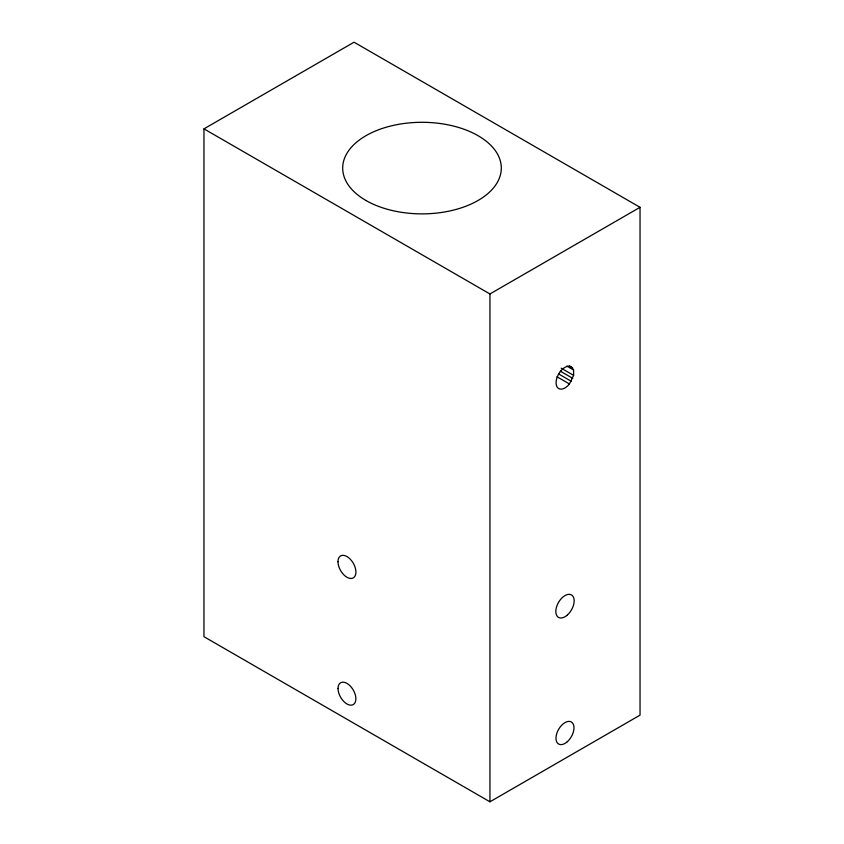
<?xml version="1.0" encoding="UTF-8"?>
<svg xmlns="http://www.w3.org/2000/svg" width="844" height="844" viewBox="0 0 844 844"><rect width="100%" height="100%" fill="white"/><g stroke="black" fill="none" stroke-linecap="round" stroke-linejoin="round"><path stroke-width="1.27" d="M573.604 375.327L573.604 369.999L571.293 366.718A12.607 7.279 -60 0 0 559.255 373.059A12.607 7.279 -60 0 0 557.684 387.755A12.607 7.279 -60 0 0 569.447 383.978L573.604 375.327L561.176 368.163M203.963 128.858L354.058 42.2L640.037 207.307L640.037 715.142L489.942 801.8L203.963 636.692L203.963 128.858L489.942 293.965L640.037 207.307M569.32 366.074L572.717 368.026M566.82 366.096L573.604 369.999M560.268 371.149L572.717 378.323M558.823 374.082L571.293 381.277M556.945 376.762L569.447 383.978M489.942 293.965L489.942 801.8M365.927 200.461A79.304 45.787 0 0 0 498.604 179.93A79.304 45.787 0 0 0 401.47 123.857A79.304 45.787 0 0 0 365.927 200.461M567.326 741.707A12.734 7.353 -60 0 0 571.356 721.979A12.734 7.353 -60 0 0 556.291 735.335A12.734 7.353 -60 0 0 567.326 741.707M567.368 615.023A12.976 7.49 -60 0 0 571.472 594.925A12.976 7.49 -60 0 0 556.133 608.535A12.976 7.49 -60 0 0 567.368 615.023M338.033 688.514A12.618 7.29 60 0 0 351.41 705.162A12.618 7.29 60 0 0 351.41 687.311A12.618 7.29 60 0 0 338.033 688.514M337.98 561.724A12.692 7.332 60 0 0 351.442 578.467A12.692 7.332 60 0 0 351.442 560.521A12.692 7.332 60 0 0 337.98 561.724"/></g></svg>
